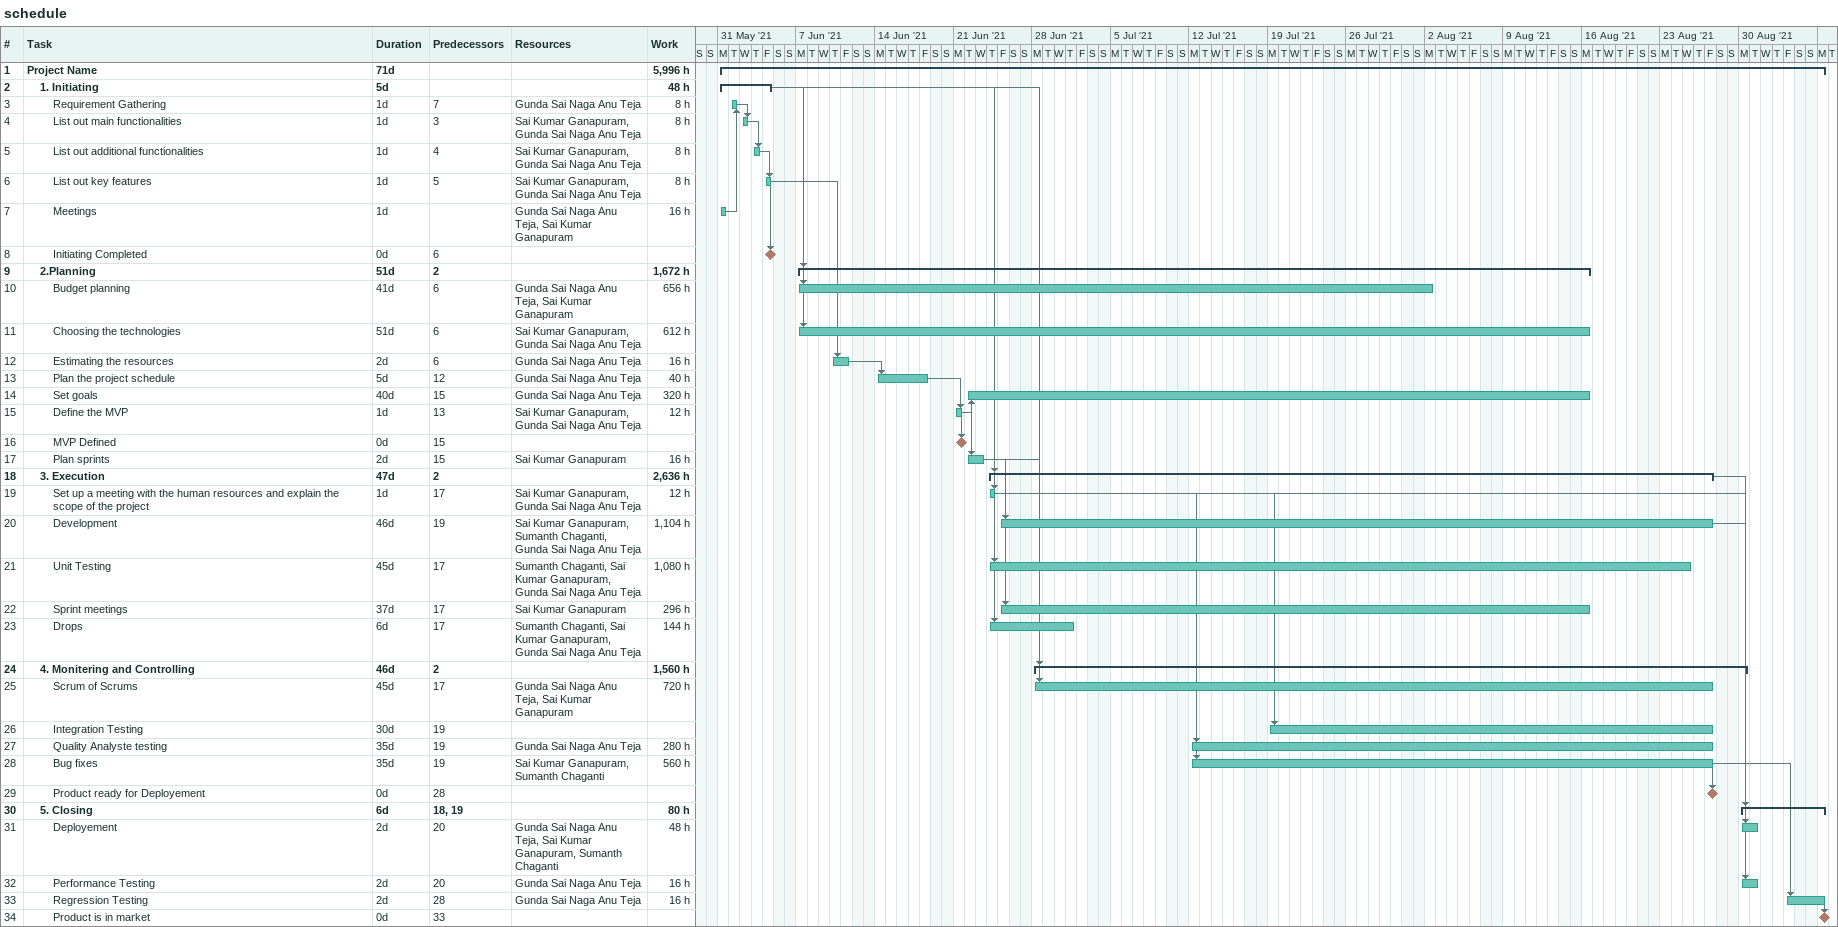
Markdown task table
schedule

| ID | Level | Task | Duration | Start | Finish | Predecessors | Resources | Work (h) |
|---|---|---|---|---|---|---|---|---|
| 1 | 1 | **Project Name** | 71d | 2021-05-31 | 2021-09-06 |  |  | 5996 |
| 2 | 2 | **1. Initiating** | 5d | 2021-05-31 | 2021-06-04 |  |  | 48 |
| 3 | 3 | Requirement Gathering | 1d | 2021-06-01 | 2021-06-01 | 7 | Gunda Sai Naga Anu Teja | 8 |
| 4 | 3 | List out main functionalities | 1d | 2021-06-02 | 2021-06-02 | 3 | Sai Kumar Ganapuram, Gunda Sai Naga Anu Teja | 8 |
| 5 | 3 | List out additional functionalities | 1d | 2021-06-03 | 2021-06-03 | 4 | Sai Kumar Ganapuram, Gunda Sai Naga Anu Teja | 8 |
| 6 | 3 | List out key features | 1d | 2021-06-04 | 2021-06-04 | 5 | Sai Kumar Ganapuram, Gunda Sai Naga Anu Teja | 8 |
| 7 | 3 | Meetings | 1d | 2021-05-31 | 2021-05-31 |  | Gunda Sai Naga Anu Teja, Sai Kumar Ganapuram | 16 |
| 8 | 3 | Initiating Completed | 0d | 2021-06-04 | 2021-06-04 | 6 |  |  |
| 9 | 2 | **2.Planning** | 51d | 2021-06-07 | 2021-08-16 | 2 |  | 1672 |
| 10 | 3 | Budget planning | 41d | 2021-06-07 | 2021-08-02 | 6 | Gunda Sai Naga Anu Teja, Sai Kumar Ganapuram | 656 |
| 11 | 3 | Choosing the technologies | 51d | 2021-06-07 | 2021-08-16 | 6 | Sai Kumar Ganapuram, Gunda Sai Naga Anu Teja | 612 |
| 12 | 3 | Estimating the resources | 2d | 2021-06-10 | 2021-06-11 | 6 | Gunda Sai Naga Anu Teja | 16 |
| 13 | 3 | Plan the project schedule | 5d | 2021-06-14 | 2021-06-18 | 12 | Gunda Sai Naga Anu Teja | 40 |
| 14 | 3 | Set goals | 40d | 2021-06-22 | 2021-08-16 | 15 | Gunda Sai Naga Anu Teja | 320 |
| 15 | 3 | Define the MVP | 1d | 2021-06-21 | 2021-06-21 | 13 | Sai Kumar Ganapuram, Gunda Sai Naga Anu Teja | 12 |
| 16 | 3 | MVP Defined | 0d | 2021-06-21 | 2021-06-21 | 15 |  |  |
| 17 | 3 | Plan sprints | 2d | 2021-06-22 | 2021-06-23 | 15 | Sai Kumar Ganapuram | 16 |
| 18 | 2 | **3. Execution** | 47d | 2021-06-24 | 2021-08-27 | 2 |  | 2636 |
| 19 | 3 | Set up a meeting with the human resources and explain the scope of the project | 1d | 2021-06-24 | 2021-06-24 | 17 | Sai Kumar Ganapuram, Gunda Sai Naga Anu Teja | 12 |
| 20 | 3 | Development | 46d | 2021-06-25 | 2021-08-27 | 19 | Sai Kumar Ganapuram, Sumanth Chaganti, Gunda Sai Naga Anu Teja | 1104 |
| 21 | 3 | Unit Testing | 45d | 2021-06-24 | 2021-08-25 | 17 | Sumanth Chaganti, Sai Kumar Ganapuram, Gunda Sai Naga Anu Teja | 1080 |
| 22 | 3 | Sprint meetings | 37d | 2021-06-25 | 2021-08-16 | 17 | Sai Kumar Ganapuram | 296 |
| 23 | 3 | Drops | 6d | 2021-06-24 | 2021-07-01 | 17 | Sumanth Chaganti, Sai Kumar Ganapuram, Gunda Sai Naga Anu Teja | 144 |
| 24 | 2 | **4. Monitering and Controlling** | 46d | 2021-06-28 | 2021-08-30 | 2 |  | 1560 |
| 25 | 3 | Scrum of Scrums | 45d | 2021-06-28 | 2021-08-27 | 17 | Gunda Sai Naga Anu Teja, Sai Kumar Ganapuram | 720 |
| 26 | 3 | Integration Testing | 30d | 2021-07-19 | 2021-08-27 | 19 |  |  |
| 27 | 3 | Quality Analyste testing | 35d | 2021-07-12 | 2021-08-27 | 19 | Gunda Sai Naga Anu Teja | 280 |
| 28 | 3 | Bug fixes | 35d | 2021-07-12 | 2021-08-27 | 19 | Sai Kumar Ganapuram, Sumanth Chaganti | 560 |
| 29 | 3 | Product ready for Deployement | 0d | 2021-08-27 | 2021-08-27 | 28 |  |  |
| 30 | 2 | **5. Closing** | 6d | 2021-08-30 | 2021-09-06 | 18, 19 |  | 80 |
| 31 | 3 | Deployement | 2d | 2021-08-30 | 2021-08-31 | 20 | Gunda Sai Naga Anu Teja, Sai Kumar Ganapuram, Sumanth Chaganti | 48 |
| 32 | 3 | Performance Testing | 2d | 2021-08-30 | 2021-08-31 | 20 | Gunda Sai Naga Anu Teja | 16 |
| 33 | 3 | Regression Testing | 2d | 2021-09-03 | 2021-09-06 | 28 | Gunda Sai Naga Anu Teja | 16 |
| 34 | 3 | Product is in market | 0d | 2021-09-06 | 2021-09-06 | 33 |  |  |
